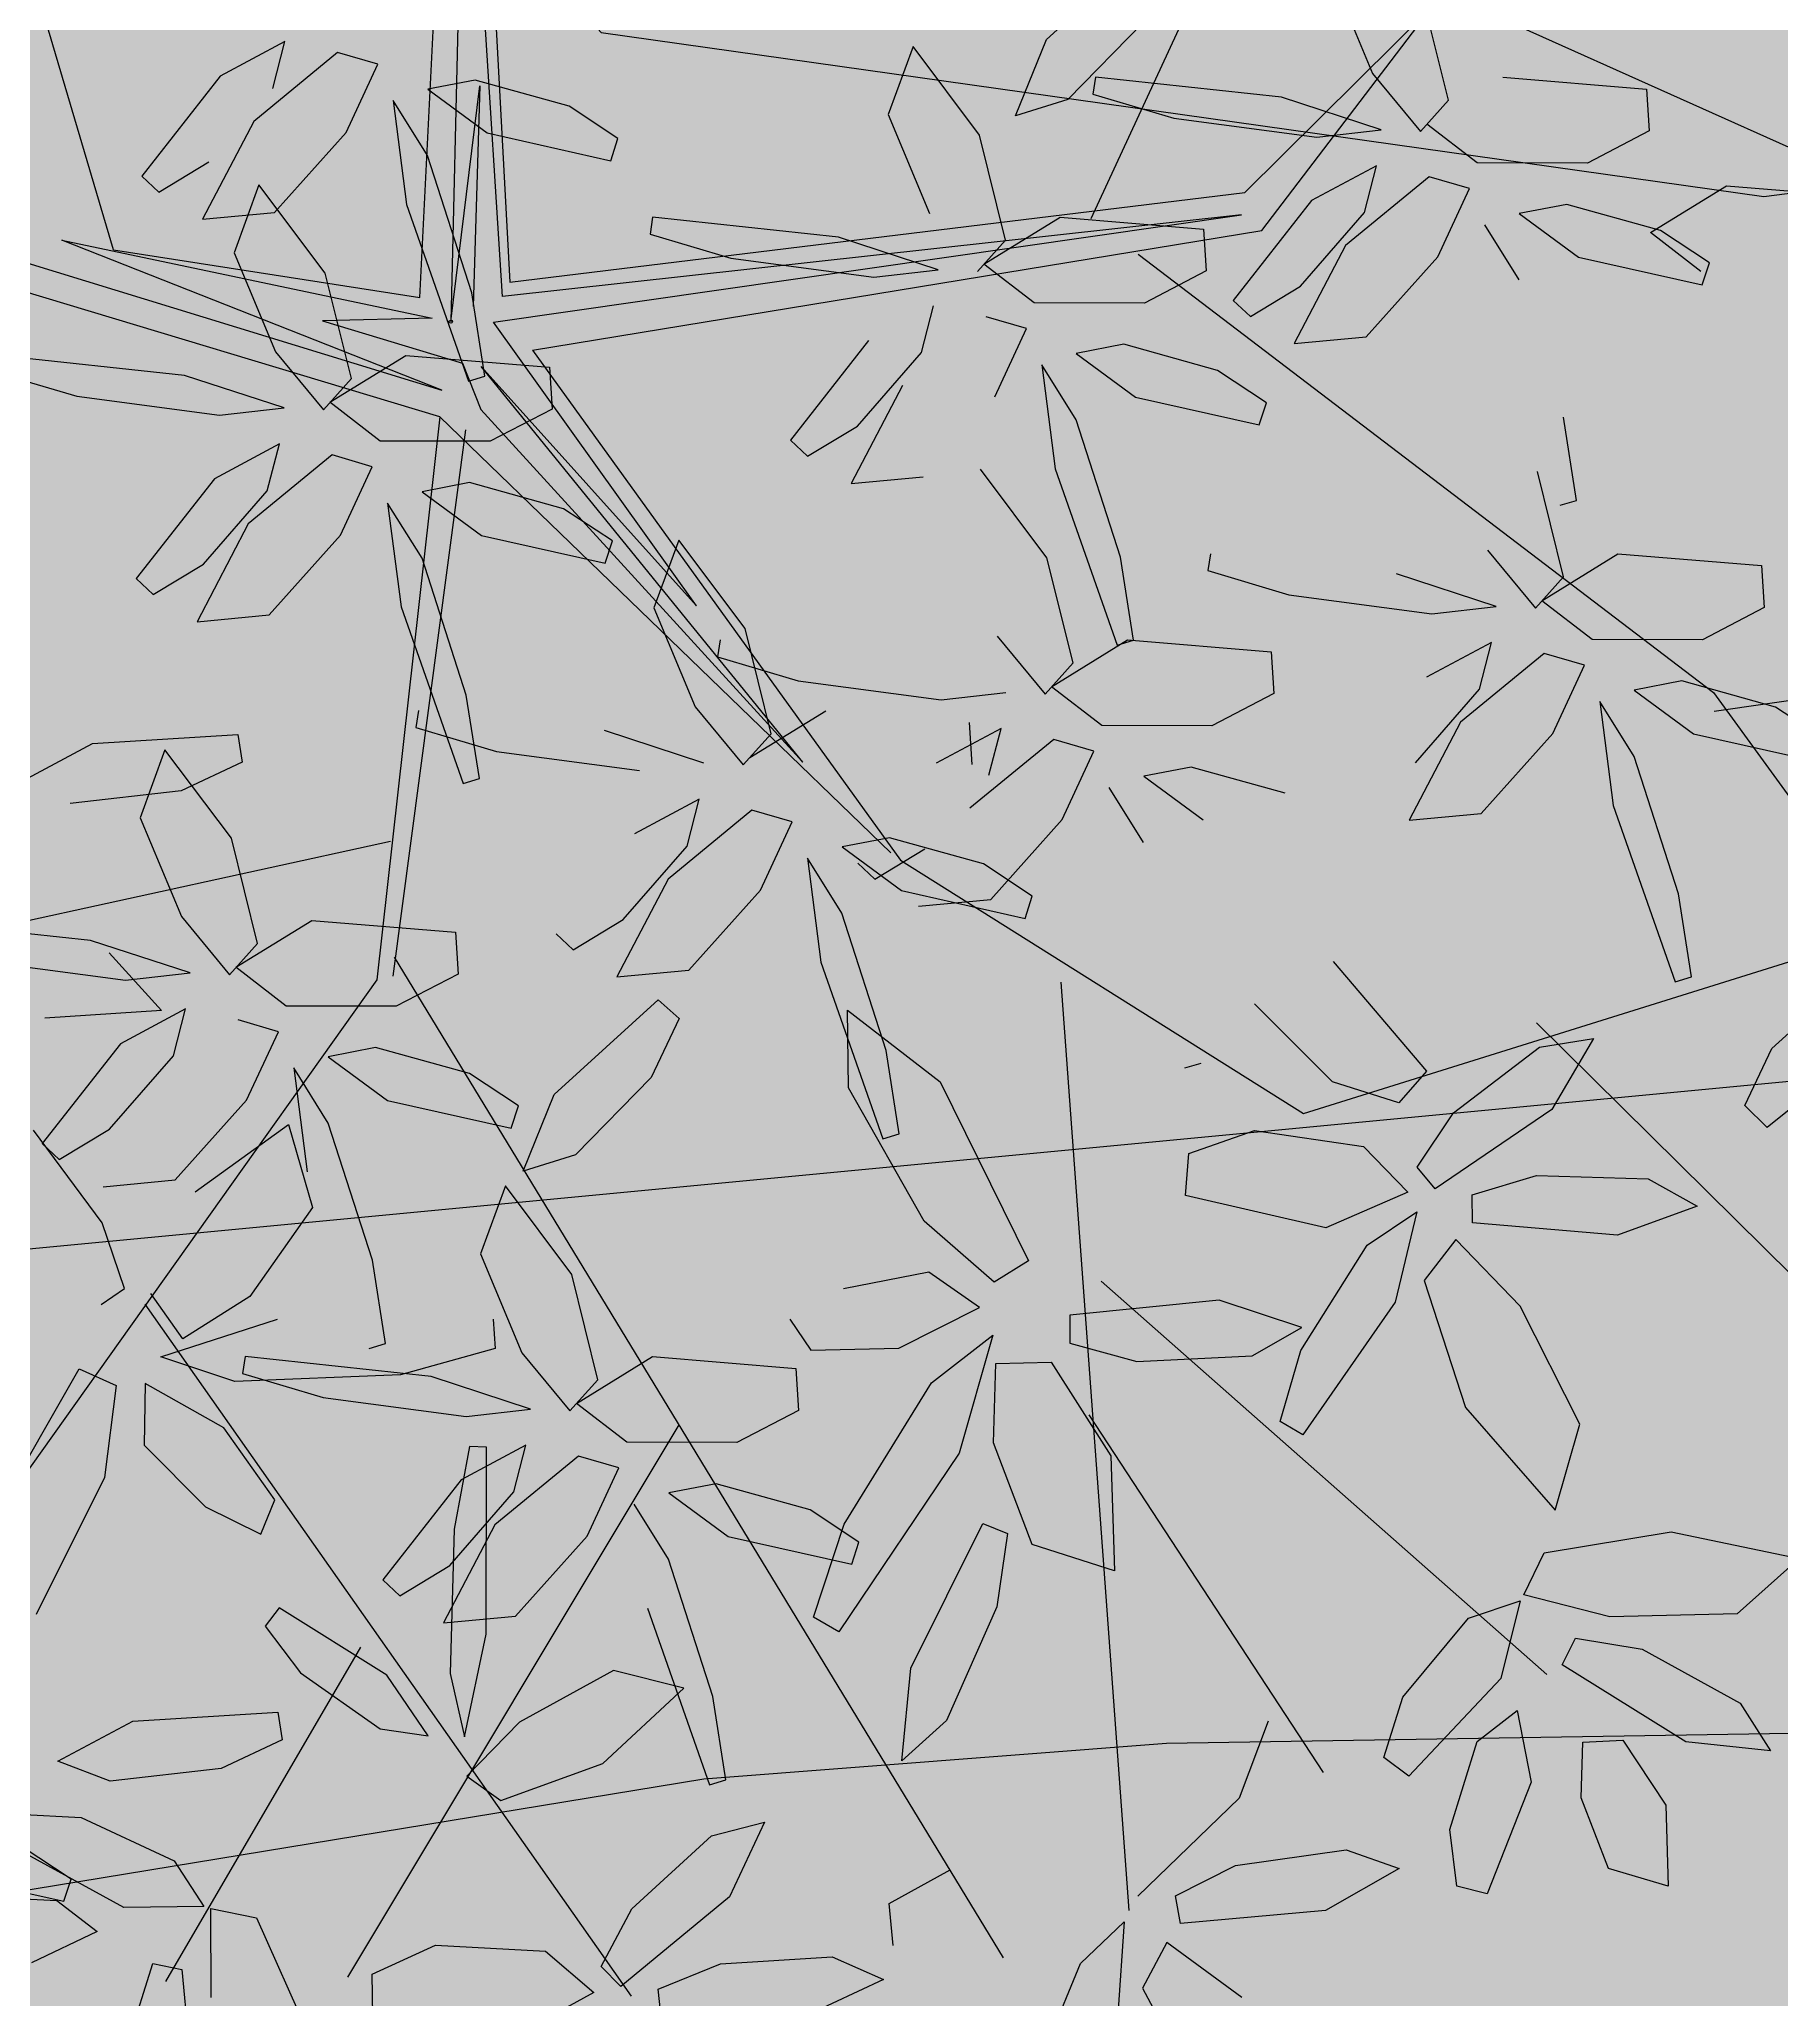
# Model space of a CAD drawing. Header units: inches. Extents: x 218980 to 233865, y 587194 to 599270.
# Drawn here: x 219151.16 to 219155.72, y 587361.03 to 587366.15 of the extents above; entities that cross this region are included whole.
import ezdxf

# ---------------------------------------------------------------- set-up
doc = ezdxf.new("R2010")
doc.units = ezdxf.units.IN
doc.header["$MEASUREMENT"] = 0
doc.linetypes.add('01', pattern=[0])
doc.layers.get('0').update_dxf_attribs({"lineweight": 0})
doc.layers.add('Minor Contour', color=250, linetype='Continuous', lineweight=0)
doc.layers.add('Proposed Urban Design', color=250, linetype='Continuous', lineweight=0)
doc.layers.add('Open Space Within Settlement Passive', color=7, linetype='01', lineweight=0, true_color=0xcbe279)
doc.styles.get("Standard").update_dxf_attribs({"font": 'arial.ttf'})

# ---------------------------------------------------------------- blocks, each defined once
blk = doc.blocks.new('tree2')
at = {"color": 44}
for p, q in [((325199.1493, 3048393.2041), (325200.5444, 3048396.2131)), ((325197.393, 3048392.9975), (325197.5069, 3048395.2976)), ((325197.5069, 3048395.2976), (325197.6286, 3048393.0376)), ((325196.5911, 3048393.1216), (325195.9579, 3048395.2607)), ((325197.5124, 3048394.5345), (325197.4738, 3048392.934)), ((325197.6089, 3048392.9998), (325197.5124, 3048394.5345)), ((325199.5519, 3048393.2718), (325200.044, 3048393.7599)), ((325199.5967, 3048393.1727), (325200.044, 3048393.7599)), ((325200.2725, 3048393.7058), (325201.3189, 3048393.2363)), ((325197.4738, 3048392.934), (325197.5497, 3048393.5508)), ((325197.5497, 3048393.5508), (325197.532, 3048392.9733)), ((325195.7183, 3048393.2863), (325197.4506, 3048392.7547)), ((325197.4447, 3048392.6847), (325195.5982, 3048393.241)), ((325197.6286, 3048393.0376), (325199.5519, 3048393.2718)), ((325197.5858, 3048392.9323), (325199.5429, 3048393.2131)), ((325199.5429, 3048393.2131), (325197.6089, 3048392.9998)), ((325196.4555, 3048393.147), (325197.4252, 3048392.9427)), ((325197.4506, 3048392.7547), (325196.4555, 3048393.147)), ((325197.6873, 3048392.8592), (325199.5967, 3048393.1727)), ((325196.5911, 3048393.1216), (325197.393, 3048392.9975)), ((325199.2727, 3048393.1101), (325200.7782, 3048391.9633)), ((325197.4252, 3048392.9427), (325197.1381, 3048392.9361)), ((325197.1381, 3048392.9361), (325197.5045, 3048392.8256)), ((325198.1165, 3048392.1907), (325197.5858, 3048392.9323)), ((325197.5045, 3048392.8256), (325197.5523, 3048392.7041)), ((325198.3955, 3048391.7812), (325197.5532, 3048392.8168)), ((325197.5532, 3048392.8168), (325198.1165, 3048392.1907)), ((325197.6873, 3048392.8592), (325198.6503, 3048391.525)), ((325197.4447, 3048392.6847), (325197.2803, 3048391.2113)), ((325197.4447, 3048392.6847), (325198.6256, 3048391.5438)), ((325197.5523, 3048392.7041), (325198.3955, 3048391.7812)), ((325197.512, 3048392.6512), (325197.3225, 3048391.221)), ((325200.7804, 3048391.9149), (325201.9184, 3048392.0776)), ((325200.7782, 3048391.9633), (325201.5399, 3048390.9151)), ((325197.3163, 3048391.5736), (325193.7676, 3048390.7982)), ((325198.6503, 3048391.525), (325199.7052, 3048390.8618)), ((325199.7052, 3048390.8618), (325201.7527, 3048391.5018)), ((325197.3255, 3048391.2705), (325198.9193, 3048388.6524)), ((325197.2803, 3048391.2113), (325195.6173, 3048388.8744)), ((325199.0699, 3048391.2054), (325199.2478, 3048388.7766)), ((325200.3151, 3048391.0993), (325201.138, 3048390.2852)), ((325199.1757, 3048390.4227), (325200.3421, 3048389.3939)), ((325196.6734, 3048390.3632), (325197.9455, 3048388.5517)), ((325199.1433, 3048390.073), (325199.7569, 3048389.1376)), ((325198.0709, 3048390.0475), (325197.2038, 3048388.6019)), ((325197.2375, 3048389.4655), (325196.7271, 3048388.5906))]:
    blk.add_line(p, q, dxfattribs=at)
at = {"color": 62}
for p, q in [((325199.0332, 3048393.6725), (325199.3054, 3048393.921)), ((325199.2867, 3048393.7173), (325199.0885, 3048393.5153)), ((325197.0398, 3048393.6669), (325196.87, 3048393.5759)), ((325197.1777, 3048393.6383), (325196.9584, 3048393.4581)), ((325197.0082, 3048393.5444), (325197.0398, 3048393.6669)), ((325197.2829, 3048393.6073), (325197.1777, 3048393.6383)), ((325198.6835, 3048393.6538), (325198.6185, 3048393.4759)), ((325198.8572, 3048393.4223), (325198.6835, 3048393.6538)), ((325198.9519, 3048393.4727), (325199.0332, 3048393.6725)), ((325197.1999, 3048393.4285), (325197.2829, 3048393.6073)), ((325196.87, 3048393.5759), (325196.6652, 3048393.3149)), ((325197.5376, 3048393.566), (325197.4135, 3048393.5419)), ((325197.4135, 3048393.5419), (325197.5686, 3048393.4277)), ((325197.7832, 3048393.4976), (325197.5376, 3048393.566)), ((325199.1612, 3048393.5736), (325199.1544, 3048393.5294)), ((325199.6481, 3048393.5212), (325199.1612, 3048393.5736)), ((325197.3231, 3048393.5124), (325197.3583, 3048393.2405)), ((325197.4131, 3048393.3683), (325197.3231, 3048393.5124)), ((325197.9112, 3048393.4133), (325197.7832, 3048393.4976)), ((325199.0885, 3048393.5153), (325198.9519, 3048393.4727)), ((325199.1544, 3048393.5294), (325199.366, 3048393.4666)), ((325196.9584, 3048393.4581), (325196.8242, 3048393.2017)), ((325198.6185, 3048393.4759), (325198.7266, 3048393.2171)), ((325199.366, 3048393.4666), (325199.7399, 3048393.4167)), ((325197.0128, 3048393.2195), (325197.1999, 3048393.4285)), ((325197.5686, 3048393.4277), (325197.8924, 3048393.3551)), ((325197.8924, 3048393.3551), (325197.9112, 3048393.4133)), ((325198.9256, 3048393.1469), (325198.8572, 3048393.4223)), ((325196.7096, 3048393.2729), (325196.8408, 3048393.3521)), ((325197.529, 3048393.0094), (325197.4131, 3048393.3683)), ((325196.6652, 3048393.3149), (325196.7096, 3048393.2729)), ((325196.9716, 3048393.2921), (325196.9066, 3048393.1142)), ((325197.1454, 3048393.0606), (325196.9716, 3048393.2921)), ((325197.3583, 3048393.2405), (325197.5204, 3048392.7785)), ((325196.8242, 3048393.2017), (325197.0128, 3048393.2195)), ((325198.0019, 3048393.2074), (325197.9952, 3048393.1632)), ((325198.4888, 3048393.155), (325198.0019, 3048393.2074)), ((325198.8691, 3048393.0847), (325199.0681, 3048393.2073)), ((325199.0681, 3048393.2073), (325199.4438, 3048393.1763)), ((325199.4438, 3048393.1763), (325199.4507, 3048393.0667)), ((325197.9952, 3048393.1632), (325198.2067, 3048393.1003)), ((325198.7494, 3048393.0698), (325198.4888, 3048393.155)), ((325198.8523, 3048393.0652), (325198.9256, 3048393.1469)), ((325196.9066, 3048393.1142), (325197.0148, 3048392.8553)), ((325198.2067, 3048393.1003), (325198.5806, 3048393.0505)), ((325199.0008, 3048392.9829), (325198.8691, 3048393.0847)), ((325197.2137, 3048392.7852), (325197.1454, 3048393.0606)), ((325198.5806, 3048393.0505), (325198.7494, 3048393.0698)), ((325199.4507, 3048393.0667), (325199.2889, 3048392.9825)), ((325197.5632, 3048392.7914), (325197.529, 3048393.0094)), ((325198.7055, 3048392.8531), (325198.7371, 3048392.9755)), ((325199.2889, 3048392.9825), (325199.0008, 3048392.9829)), ((325198.9802, 3048392.9159), (325198.875, 3048392.9469)), ((325198.8972, 3048392.7371), (325198.9802, 3048392.9159)), ((325199.2349, 3048392.8746), (325199.1107, 3048392.8505)), ((325196.777, 3048392.7933), (325196.2901, 3048392.8456)), ((325197.0148, 3048392.8553), (325197.1405, 3048392.7035)), ((325197.1573, 3048392.723), (325197.3563, 3048392.8455)), ((325197.3563, 3048392.8455), (325197.7319, 3048392.8146)), ((325199.0204, 3048392.8211), (325199.0556, 3048392.5491)), ((325199.1104, 3048392.6769), (325199.0204, 3048392.8211)), ((325196.2833, 3048392.8015), (325196.4948, 3048392.7386)), ((325197.0376, 3048392.708), (325196.777, 3048392.7933)), ((325197.1405, 3048392.7035), (325197.2137, 3048392.7852)), ((325197.5204, 3048392.7785), (325197.5632, 3048392.7914)), ((325197.7319, 3048392.8146), (325197.7388, 3048392.705)), ((325196.4948, 3048392.7386), (325196.8687, 3048392.6888)), ((325197.289, 3048392.6212), (325197.1573, 3048392.723)), ((325196.8687, 3048392.6888), (325197.0376, 3048392.708)), ((325197.7388, 3048392.705), (325197.5771, 3048392.6208)), ((325197.0253, 3048392.6138), (325196.8554, 3048392.5228)), ((325196.9936, 3048392.4913), (325197.0253, 3048392.6138)), ((325197.5771, 3048392.6208), (325197.289, 3048392.6212)), ((325197.1631, 3048392.5852), (325196.9439, 3048392.4049)), ((325197.2684, 3048392.5542), (325197.1631, 3048392.5852)), ((325196.8554, 3048392.5228), (325196.6506, 3048392.2617)), ((325197.1854, 3048392.3754), (325197.2684, 3048392.5542)), ((325197.523, 3048392.5129), (325197.3989, 3048392.4888)), ((325197.7686, 3048392.4445), (325197.523, 3048392.5129)), ((325196.8263, 3048392.299), (325196.9936, 3048392.4913)), ((325197.3085, 3048392.4593), (325197.3437, 3048392.1874)), ((325197.3985, 3048392.3152), (325197.3085, 3048392.4593)), ((325197.3989, 3048392.4888), (325197.5541, 3048392.3746)), ((325197.8966, 3048392.3601), (325197.7686, 3048392.4445)), ((325196.9439, 3048392.4049), (325196.8097, 3048392.1485)), ((325196.9982, 3048392.1664), (325197.1854, 3048392.3754)), ((325197.5541, 3048392.3746), (325197.8779, 3048392.302)), ((325197.8779, 3048392.302), (325197.8966, 3048392.3601)), ((325197.5144, 3048391.9562), (325197.3985, 3048392.3152)), ((325196.6506, 3048392.2617), (325196.695, 3048392.2198)), ((325196.695, 3048392.2198), (325196.8263, 3048392.299)), ((325196.8097, 3048392.1485), (325196.9982, 3048392.1664)), ((325197.389, 3048391.916), (325197.3822, 3048391.8719)), ((325196.5362, 3048391.8303), (325196.9164, 3048391.8533)), ((325196.9164, 3048391.8533), (325196.9277, 3048391.781)), ((325196.3404, 3048391.7256), (325196.5362, 3048391.8303)), ((325196.7258, 3048391.8136), (325196.6608, 3048391.6358)), ((325196.8995, 3048391.5822), (325196.7258, 3048391.8136)), ((325196.9277, 3048391.781), (325196.768, 3048391.7062)), ((325196.768, 3048391.7062), (325196.4773, 3048391.673)), ((325196.6608, 3048391.6358), (325196.7689, 3048391.3769)), ((325196.9679, 3048391.3067), (325196.8995, 3048391.5822)), ((325196.7689, 3048391.3769), (325196.8946, 3048391.225)), ((325196.9114, 3048391.2445), (325197.1104, 3048391.3671)), ((325196.8946, 3048391.225), (325196.9679, 3048391.3067))]:
    blk.add_line(p, q, dxfattribs=at)
at = {"color": 64}
for p, q in [((325199.7778, 3048393.8421), (325199.8859, 3048393.5833)), ((325200.0849, 3048393.5131), (325200.0165, 3048393.7886)), ((325199.8859, 3048393.5833), (325200.0116, 3048393.4314)), ((325200.2274, 3048393.5735), (325200.603, 3048393.5425)), ((325200.603, 3048393.5425), (325200.6099, 3048393.4329)), ((325199.9087, 3048393.436), (325199.6481, 3048393.5212)), ((325200.0116, 3048393.4314), (325200.0849, 3048393.5131)), ((325199.7399, 3048393.4167), (325199.9087, 3048393.436)), ((325200.1601, 3048393.3491), (325200.0284, 3048393.4509)), ((325200.6099, 3048393.4329), (325200.4482, 3048393.3488)), ((325199.8964, 3048393.3417), (325199.7265, 3048393.2508)), ((325199.8648, 3048393.2193), (325199.8964, 3048393.3417)), ((325200.4482, 3048393.3488), (325200.1601, 3048393.3491)), ((325200.0342, 3048393.3131), (325199.815, 3048393.1329)), ((325200.1395, 3048393.2821), (325200.0342, 3048393.3131)), ((325200.0565, 3048393.1033), (325200.1395, 3048393.2821)), ((325200.6134, 3048393.1672), (325200.8124, 3048393.2897)), ((325200.8124, 3048393.2897), (325201.188, 3048393.2588)), ((325199.7265, 3048393.2508), (325199.5217, 3048392.9897)), ((325200.3942, 3048393.2409), (325200.27, 3048393.2167)), ((325200.6398, 3048393.1725), (325200.3942, 3048393.2409)), ((325199.6974, 3048393.027), (325199.8648, 3048393.2193)), ((325200.2697, 3048393.0431), (325200.1796, 3048393.1873)), ((325200.27, 3048393.2167), (325200.4252, 3048393.1025)), ((325199.815, 3048393.1329), (325199.6808, 3048392.8765)), ((325200.7451, 3048393.0654), (325200.6134, 3048393.1672)), ((325200.7677, 3048393.0881), (325200.6398, 3048393.1725)), ((325199.8693, 3048392.8944), (325200.0565, 3048393.1033)), ((325200.4252, 3048393.1025), (325200.749, 3048393.03)), ((325200.749, 3048393.03), (325200.7677, 3048393.0881)), ((325199.5662, 3048392.9478), (325199.6974, 3048393.027)), ((325199.5217, 3048392.9897), (325199.5662, 3048392.9478)), ((325198.5673, 3048392.8845), (325198.3625, 3048392.6235)), ((325199.4805, 3048392.8063), (325199.2349, 3048392.8746)), ((325199.6808, 3048392.8765), (325199.8693, 3048392.8944)), ((325198.5381, 3048392.6608), (325198.7055, 3048392.8531)), ((325199.1107, 3048392.8505), (325199.2659, 3048392.7363)), ((325198.6557, 3048392.7667), (325198.5215, 3048392.5103)), ((325199.6085, 3048392.7219), (325199.4805, 3048392.8063)), ((325199.2659, 3048392.7363), (325199.5897, 3048392.6638)), ((325199.5897, 3048392.6638), (325199.6085, 3048392.7219)), ((325199.2263, 3048392.318), (325199.1104, 3048392.6769)), ((325198.3625, 3048392.6235), (325198.4069, 3048392.5816)), ((325198.4069, 3048392.5816), (325198.5381, 3048392.6608)), ((325198.5215, 3048392.5103), (325198.71, 3048392.5281)), ((325199.0339, 3048392.3161), (325198.8601, 3048392.5476)), ((325199.0556, 3048392.5491), (325199.2177, 3048392.0871)), ((325198.0705, 3048392.3625), (325198.0055, 3048392.1846)), ((325198.2442, 3048392.131), (325198.0705, 3048392.3625)), ((325199.1022, 3048392.0407), (325199.0339, 3048392.3161)), ((325199.2605, 3048392.1), (325199.2263, 3048392.318)), ((325199.4622, 3048392.3264), (325199.4554, 3048392.2823)), ((325199.4554, 3048392.2823), (325199.6669, 3048392.2194)), ((325199.6669, 3048392.2194), (325200.0408, 3048392.1695)), ((325197.3437, 3048392.1874), (325197.5059, 3048391.7254)), ((325198.0055, 3048392.1846), (325198.1136, 3048391.9257)), ((325198.1786, 3048392.1011), (325198.1718, 3048392.057)), ((325198.3126, 3048391.8556), (325198.2442, 3048392.131)), ((325198.9033, 3048392.1108), (325199.029, 3048391.959)), ((325199.0458, 3048391.9785), (325199.2448, 3048392.101)), ((325199.2177, 3048392.0871), (325199.2605, 3048392.1)), ((325199.2448, 3048392.101), (325199.6204, 3048392.0701)), ((325198.1718, 3048392.057), (325198.3833, 3048391.9941)), ((325199.6204, 3048392.0701), (325199.6273, 3048391.9605)), ((325199.029, 3048391.959), (325199.1022, 3048392.0407)), ((325197.5487, 3048391.7382), (325197.5144, 3048391.9562)), ((325198.3833, 3048391.9941), (325198.7572, 3048391.9443)), ((325198.7572, 3048391.9443), (325198.9261, 3048391.9635)), ((325199.1775, 3048391.8767), (325199.0458, 3048391.9785)), ((325199.6273, 3048391.9605), (325199.4656, 3048391.8763)), ((325198.1136, 3048391.9257), (325198.2393, 3048391.7739)), ((325198.2562, 3048391.7934), (325198.4551, 3048391.9159)), ((325197.3822, 3048391.8719), (325197.5937, 3048391.809)), ((325198.1364, 3048391.7784), (325197.8758, 3048391.8637)), ((325198.2393, 3048391.7739), (325198.3126, 3048391.8556)), ((325198.9138, 3048391.8693), (325198.7439, 3048391.7783)), ((325198.8308, 3048391.885), (325198.8377, 3048391.7754)), ((325198.8822, 3048391.7468), (325198.9138, 3048391.8693)), ((325199.4656, 3048391.8763), (325199.1775, 3048391.8767)), ((325197.5937, 3048391.809), (325197.9676, 3048391.7592)), ((325199.0516, 3048391.8407), (325198.8324, 3048391.6604)), ((325199.1569, 3048391.8097), (325199.0516, 3048391.8407)), ((325199.0739, 3048391.6309), (325199.1569, 3048391.8097)), ((325199.4115, 3048391.7684), (325199.2874, 3048391.7443)), ((325199.2874, 3048391.7443), (325199.4426, 3048391.6301)), ((325199.6571, 3048391.7), (325199.4115, 3048391.7684)), ((325197.5059, 3048391.7254), (325197.5487, 3048391.7382)), ((325199.287, 3048391.5707), (325199.197, 3048391.7148)), ((325198.1241, 3048391.6842), (325197.9543, 3048391.5932)), ((325198.262, 3048391.6556), (325198.0427, 3048391.4754)), ((325198.0925, 3048391.5617), (325198.1241, 3048391.6842)), ((325198.3672, 3048391.6246), (325198.262, 3048391.6556)), ((325198.2842, 3048391.4458), (325198.3672, 3048391.6246)), ((325198.8867, 3048391.4219), (325199.0739, 3048391.6309)), ((325197.9251, 3048391.3694), (325198.0925, 3048391.5617)), ((325198.6219, 3048391.5833), (325198.4978, 3048391.5592)), ((325198.4978, 3048391.5592), (325198.653, 3048391.445)), ((325198.5835, 3048391.4753), (325198.7148, 3048391.5545)), ((325198.8675, 3048391.5149), (325198.6219, 3048391.5833)), ((325198.4074, 3048391.5297), (325198.4426, 3048391.2578)), ((325198.4974, 3048391.3856), (325198.4074, 3048391.5297)), ((325198.5391, 3048391.5172), (325198.5835, 3048391.4753)), ((325198.9955, 3048391.4306), (325198.8675, 3048391.5149)), ((325198.0427, 3048391.4754), (325197.9085, 3048391.219)), ((325198.0971, 3048391.2368), (325198.2842, 3048391.4458)), ((325198.653, 3048391.445), (325198.9767, 3048391.3724)), ((325198.6982, 3048391.404), (325198.8867, 3048391.4219)), ((325198.9767, 3048391.3724), (325198.9955, 3048391.4306)), ((325196.5311, 3048391.3148), (325196.0442, 3048391.3672)), ((325197.1104, 3048391.3671), (325197.4861, 3048391.3361)), ((325197.4861, 3048391.3361), (325197.4929, 3048391.2265)), ((325197.7495, 3048391.3322), (325197.7939, 3048391.2902)), ((325197.7939, 3048391.2902), (325197.9251, 3048391.3694)), ((325196.7917, 3048391.2296), (325196.5311, 3048391.3148)), ((325196.5798, 3048391.2818), (325196.7169, 3048391.1311)), ((325196.249, 3048391.2602), (325196.6229, 3048391.2103)), ((325196.6229, 3048391.2103), (325196.7917, 3048391.2296)), ((325197.0431, 3048391.1428), (325196.9114, 3048391.2445)), ((325197.9085, 3048391.219), (325198.0971, 3048391.2368)), ((325197.4929, 3048391.2265), (325197.3312, 3048391.1424)), ((325196.7169, 3048391.1311), (325196.4113, 3048391.1111)), ((325196.7794, 3048391.1353), (325196.6096, 3048391.0444)), ((325196.7478, 3048391.0129), (325196.7794, 3048391.1353)), ((325197.3312, 3048391.1424), (325197.0431, 3048391.1428)), ((325197.7445, 3048390.9111), (325198.0167, 3048391.1596)), ((325198.0167, 3048391.1596), (325198.0711, 3048391.1107)), ((325197.0225, 3048391.0758), (325196.9172, 3048391.1067)), ((325196.9395, 3048390.8969), (325197.0225, 3048391.0758)), ((325198.0711, 3048391.1107), (325197.9981, 3048390.9559)), ((325196.6096, 3048391.0444), (325196.4048, 3048390.7833)), ((325197.2772, 3048391.0345), (325197.153, 3048391.0103)), ((325197.5228, 3048390.9661), (325197.2772, 3048391.0345)), ((325196.5804, 3048390.8206), (325196.7478, 3048391.0129)), ((325197.0627, 3048390.9809), (325197.0978, 3048390.709)), ((325197.1527, 3048390.8368), (325197.0627, 3048390.9809)), ((325197.153, 3048391.0103), (325197.3082, 3048390.8962)), ((325197.6507, 3048390.8817), (325197.5228, 3048390.9661)), ((325197.9981, 3048390.9559), (325197.7999, 3048390.7539)), ((325196.7523, 3048390.688), (325196.9395, 3048390.8969)), ((325197.3082, 3048390.8962), (325197.632, 3048390.8236)), ((325197.632, 3048390.8236), (325197.6507, 3048390.8817)), ((325197.6633, 3048390.7113), (325197.7445, 3048390.9111)), ((325196.4492, 3048390.7414), (325196.5804, 3048390.8206)), ((325196.8045, 3048390.6572), (325197.0489, 3048390.833)), ((325197.0489, 3048390.833), (325197.1121, 3048390.6154)), ((325197.2686, 3048390.4778), (325197.1527, 3048390.8368)), ((325196.5617, 3048390.5758), (325196.3818, 3048390.8181)), ((325196.4048, 3048390.7833), (325196.4492, 3048390.7414)), ((325197.7999, 3048390.7539), (325197.6633, 3048390.7113)), ((325196.5638, 3048390.6701), (325196.7523, 3048390.688)), ((325197.6169, 3048390.6721), (325197.5519, 3048390.4943)), ((325197.7906, 3048390.4407), (325197.6169, 3048390.6721)), ((325197.1121, 3048390.6154), (325196.9478, 3048390.383)), ((325196.6195, 3048390.4036), (325196.5617, 3048390.5758)), ((325197.3028, 3048390.2598), (325197.2686, 3048390.4778)), ((325197.5519, 3048390.4943), (325197.66, 3048390.2354)), ((325196.5591, 3048390.3624), (325196.6195, 3048390.4036)), ((325196.7726, 3048390.2725), (325196.6887, 3048390.3905)), ((325196.9478, 3048390.383), (325196.7726, 3048390.2725)), ((325196.715, 3048390.2251), (325197.0203, 3048390.3234)), ((325197.5844, 3048390.3235), (325197.5897, 3048390.2465)), ((325197.26, 3048390.2469), (325197.3028, 3048390.2598)), ((325196.9085, 3048390.1609), (325196.715, 3048390.2251)), ((325196.9354, 3048390.2257), (325196.9286, 3048390.1816)), ((325197.4222, 3048390.1733), (325196.9354, 3048390.2257)), ((325197.5897, 3048390.2465), (325197.3423, 3048390.1775)), ((325196.2415, 3048389.7402), (325196.5014, 3048390.1933)), ((325197.3423, 3048390.1775), (325196.9085, 3048390.1609)), ((325196.9286, 3048390.1816), (325197.1401, 3048390.1187)), ((325197.1401, 3048390.1187), (325197.514, 3048390.0689))]:
    blk.add_line(p, q, dxfattribs=at)
at = {"color": 66}
for p, q in [((325200.4198, 3048392.4662), (325200.3855, 3048392.6842)), ((325200.3858, 3048392.2659), (325200.3174, 3048392.5414)), ((325200.377, 3048392.4533), (325200.4198, 3048392.4662)), ((325200.1868, 3048392.3361), (325200.3125, 3048392.1842)), ((325200.3294, 3048392.2037), (325200.5283, 3048392.3263)), ((325200.5283, 3048392.3263), (325200.904, 3048392.2954)), ((325200.2096, 3048392.1888), (325199.949, 3048392.274)), ((325200.3125, 3048392.1842), (325200.3858, 3048392.2659)), ((325200.904, 3048392.2954), (325200.9109, 3048392.1857)), ((325200.461, 3048392.102), (325200.3294, 3048392.2037)), ((325200.0408, 3048392.1695), (325200.2096, 3048392.1888)), ((325200.9109, 3048392.1857), (325200.7492, 3048392.1016)), ((325200.7492, 3048392.1016), (325200.461, 3048392.102)), ((325200.1973, 3048392.0946), (325200.0275, 3048392.0036)), ((325200.3352, 3048392.0659), (325200.1159, 3048391.8857)), ((325200.1657, 3048391.9721), (325200.1973, 3048392.0946)), ((325200.4404, 3048392.035), (325200.3352, 3048392.0659)), ((325200.3574, 3048391.8561), (325200.4404, 3048392.035)), ((325199.9983, 3048391.7798), (325200.1657, 3048391.9721)), ((325200.6951, 3048391.9937), (325200.571, 3048391.9695)), ((325200.571, 3048391.9695), (325200.7262, 3048391.8554)), ((325200.9407, 3048391.9253), (325200.6951, 3048391.9937)), ((325200.4806, 3048391.9401), (325200.5158, 3048391.6682)), ((325200.5706, 3048391.796), (325200.4806, 3048391.9401)), ((325201.0687, 3048391.8409), (325200.9407, 3048391.9253)), ((325200.1159, 3048391.8857), (325199.9817, 3048391.6293)), ((325200.1703, 3048391.6472), (325200.3574, 3048391.8561)), ((325200.7262, 3048391.8554), (325201.0499, 3048391.7828)), ((325200.6865, 3048391.437), (325200.5706, 3048391.796)), ((325199.9817, 3048391.6293), (325200.1703, 3048391.6472)), ((325200.5158, 3048391.6682), (325200.678, 3048391.2061)), ((325200.7207, 3048391.219), (325200.6865, 3048391.437)), ((325198.6133, 3048391.0267), (325198.4974, 3048391.3856)), ((325198.4426, 3048391.2578), (325198.6047, 3048390.7958)), ((325200.678, 3048391.2061), (325200.7207, 3048391.219)), ((325200.9313, 3048391.0317), (325201.1303, 3048391.2129)), ((325198.5122, 3048391.1326), (325198.7542, 3048390.945)), ((325198.5149, 3048390.9288), (325198.5122, 3048391.1326)), ((325198.6475, 3048390.8087), (325198.6133, 3048391.0267)), ((325200.8605, 3048390.8825), (325200.9313, 3048391.0317)), ((325201.1923, 3048391.0444), (325200.9183, 3048390.8252)), ((325199.3944, 3048390.9809), (325199.4372, 3048390.9937)), ((325198.7123, 3048390.5797), (325198.5149, 3048390.9288)), ((325198.7542, 3048390.945), (325198.9854, 3048390.4766)), ((325200.9183, 3048390.8252), (325200.8605, 3048390.8825)), ((325198.6047, 3048390.7958), (325198.6475, 3048390.8087)), ((325198.8957, 3048390.4205), (325198.7123, 3048390.5797)), ((325198.9854, 3048390.4766), (325198.8957, 3048390.4205)), ((325197.859, 3048390.1652), (325197.7906, 3048390.4407)), ((325198.7248, 3048390.4469), (325198.5013, 3048390.4034)), ((325198.8578, 3048390.3544), (325198.7248, 3048390.4469)), ((325198.361, 3048390.3232), (325198.4157, 3048390.2426)), ((325198.6466, 3048390.2478), (325198.8578, 3048390.3544)), ((325198.7314, 3048390.1567), (325198.8927, 3048390.2815)), ((325197.66, 3048390.2354), (325197.7857, 3048390.0835)), ((325197.8026, 3048390.103), (325198.0015, 3048390.2256)), ((325198.0015, 3048390.2256), (325198.3772, 3048390.1947)), ((325198.4157, 3048390.2426), (325198.6466, 3048390.2478)), ((325196.5014, 3048390.1933), (325196.5979, 3048390.1501)), ((325196.674, 3048390.1555), (325196.6714, 3048389.9935)), ((325196.8802, 3048390.0396), (325196.674, 3048390.1555)), ((325197.6828, 3048390.0881), (325197.4222, 3048390.1733)), ((325197.7857, 3048390.0835), (325197.859, 3048390.1652)), ((325198.3772, 3048390.1947), (325198.3841, 3048390.085)), ((325198.5033, 3048389.7874), (325198.7314, 3048390.1567)), ((325196.5979, 3048390.1501), (325196.568, 3048389.9091)), ((325197.9342, 3048390.0013), (325197.8026, 3048390.103)), ((325197.514, 3048390.0689), (325197.6828, 3048390.0881)), ((325198.3841, 3048390.085), (325198.2223, 3048390.0009)), ((325197.0133, 3048389.8509), (325196.8802, 3048390.0396)), ((325198.2223, 3048390.0009), (325197.9342, 3048390.0013)), ((325196.6714, 3048389.9935), (325196.8321, 3048389.8323)), ((325197.5229, 3048389.9907), (325197.4827, 3048389.7737)), ((325197.6705, 3048389.9939), (325197.5007, 3048389.9029)), ((325197.5676, 3048389.9886), (325197.5229, 3048389.9907)), ((325197.5668, 3048389.4989), (325197.5676, 3048389.9886)), ((325197.8084, 3048389.9652), (325197.5891, 3048389.785)), ((325197.6389, 3048389.8714), (325197.6705, 3048389.9939)), ((325197.9136, 3048389.9343), (325197.8084, 3048389.9652)), ((325196.568, 3048389.9091), (325196.3884, 3048389.5505)), ((325197.5007, 3048389.9029), (325197.2959, 3048389.6418)), ((325197.8306, 3048389.7555), (325197.9136, 3048389.9343)), ((325196.9769, 3048389.7606), (325197.0133, 3048389.8509)), ((325197.4715, 3048389.6791), (325197.6389, 3048389.8714)), ((325198.1683, 3048389.893), (325198.0442, 3048389.8688)), ((325198.4139, 3048389.8246), (325198.1683, 3048389.893)), ((325196.8321, 3048389.8323), (325196.9769, 3048389.7606)), ((325198.5419, 3048389.7402), (325198.4139, 3048389.8246)), ((325197.5891, 3048389.785), (325197.4549, 3048389.5286)), ((325197.4827, 3048389.7737), (325197.4726, 3048389.3967)), ((325197.6435, 3048389.5465), (325197.8306, 3048389.7555)), ((325198.5231, 3048389.6821), (325198.5419, 3048389.7402)), ((325197.2959, 3048389.6418), (325197.3403, 3048389.5999)), ((325197.3403, 3048389.5999), (325197.4715, 3048389.6791)), ((325197.0249, 3048389.5685), (325196.9879, 3048389.52)), ((325197.3061, 3048389.3924), (325197.0249, 3048389.5685)), ((325197.4549, 3048389.5286), (325197.6435, 3048389.5465)), ((325196.9879, 3048389.52), (325197.0805, 3048389.3978)), ((325197.5095, 3048389.2308), (325197.5668, 3048389.4989)), ((325197.0805, 3048389.3978), (325197.2894, 3048389.2516)), ((325197.4145, 3048389.2331), (325197.3061, 3048389.3924)), ((325197.4726, 3048389.3967), (325197.5095, 3048389.2308)), ((325196.6413, 3048389.2719), (325197.0215, 3048389.2949)), ((325197.0215, 3048389.2949), (325197.0328, 3048389.2226)), ((325196.4455, 3048389.1671), (325196.6413, 3048389.2719)), ((325197.2894, 3048389.2516), (325197.4145, 3048389.2331)), ((325197.6536, 3048389.269), (325197.5158, 3048389.128)), ((325197.0328, 3048389.2226), (325196.8731, 3048389.1478)), ((325196.5824, 3048389.1146), (325196.4455, 3048389.1671)), ((325196.8731, 3048389.1478), (325196.5824, 3048389.1146)), ((325196.5064, 3048389.0199), (325196.7501, 3048388.9058)), ((325196.7501, 3048388.9058), (325196.8276, 3048388.7863)), ((325196.8456, 3048388.7815), (325196.9652, 3048388.7574))]:
    blk.add_line(p, q, dxfattribs=at)
at = {"color": 68}
for p, q in [((325199.7834, 3048391.2597), (325200.0273, 3048390.9724)), ((325199.7809, 3048390.9447), (325199.5773, 3048391.1486)), ((325200.0975, 3048390.8639), (325200.3227, 3048391.0355)), ((325200.3227, 3048391.0355), (325200.4639, 3048391.058)), ((325200.4639, 3048391.058), (325200.3549, 3048390.8719)), ((325200.0273, 3048390.9724), (325199.9547, 3048390.89)), ((325199.9547, 3048390.89), (325199.7809, 3048390.9447)), ((325200.3549, 3048390.8719), (325200.0498, 3048390.665)), ((325200.003, 3048390.7212), (325200.0975, 3048390.8639)), ((325199.4052, 3048390.7568), (325199.5773, 3048390.8169)), ((325199.5773, 3048390.8169), (325199.8624, 3048390.7752)), ((325199.8624, 3048390.7752), (325199.9781, 3048390.6556)), ((325199.3962, 3048390.6474), (325199.4052, 3048390.7568)), ((325200.0498, 3048390.665), (325200.003, 3048390.7212)), ((325200.1464, 3048390.6487), (325200.3153, 3048390.6999)), ((325200.3153, 3048390.6999), (325200.6077, 3048390.691)), ((325200.6077, 3048390.691), (325200.7356, 3048390.6193)), ((325199.7636, 3048390.5628), (325199.3962, 3048390.6474)), ((325199.9781, 3048390.6556), (325199.7636, 3048390.5628)), ((325200.1473, 3048390.5756), (325200.1464, 3048390.6487)), ((325200.7356, 3048390.6193), (325200.5268, 3048390.5437)), ((325199.8717, 3048390.5171), (325200.0023, 3048390.6047)), ((325200.0023, 3048390.6047), (325199.945, 3048390.3684)), ((325200.5268, 3048390.5437), (325200.1473, 3048390.5756)), ((325199.6985, 3048390.2418), (325199.8717, 3048390.5171)), ((325200.1038, 3048390.5324), (325200.0207, 3048390.4252)), ((325200.2722, 3048390.3573), (325200.1038, 3048390.5324)), ((325200.0207, 3048390.4252), (325200.1294, 3048390.0927)), ((325199.4845, 3048390.3731), (325199.0936, 3048390.3344)), ((325199.7013, 3048390.3014), (325199.4845, 3048390.3731)), ((325199.945, 3048390.3684), (325199.7038, 3048390.0208)), ((325199.0936, 3048390.3344), (325199.0941, 3048390.2612)), ((325200.4285, 3048390.0489), (325200.2722, 3048390.3573)), ((325198.8927, 3048390.2815), (325198.804, 3048389.9733)), ((325199.0941, 3048390.2612), (325199.2692, 3048390.2132)), ((325199.5707, 3048390.2274), (325199.7013, 3048390.3014)), ((325198.8939, 3048390.0002), (325198.8999, 3048390.2073)), ((325198.8999, 3048390.2073), (325199.0446, 3048390.2111)), ((325199.0446, 3048390.2111), (325199.2014, 3048389.9662)), ((325199.2692, 3048390.2132), (325199.5707, 3048390.2274)), ((325199.6441, 3048390.0555), (325199.6985, 3048390.2418)), ((325199.7038, 3048390.0208), (325199.6441, 3048390.0555)), ((325200.1294, 3048390.0927), (325200.3642, 3048389.8241)), ((325198.9951, 3048389.7342), (325198.8939, 3048390.0002)), ((325200.3642, 3048389.8241), (325200.4285, 3048390.0489)), ((325198.804, 3048389.9733), (325198.4895, 3048389.505)), ((325199.2014, 3048389.9662), (325199.211, 3048389.6654)), ((325198.0442, 3048389.8688), (325198.1994, 3048389.7547)), ((325198.0438, 3048389.6953), (325197.9538, 3048389.8394)), ((325198.1994, 3048389.7547), (325198.5231, 3048389.6821)), ((325198.4226, 3048389.5436), (325198.5033, 3048389.7874)), ((325198.6773, 3048389.4103), (325198.8662, 3048389.7889)), ((325198.8662, 3048389.7889), (325198.9303, 3048389.7631)), ((325198.9303, 3048389.7631), (325198.9032, 3048389.5709)), ((325200.335, 3048389.7119), (325200.6671, 3048389.7671)), ((325200.6671, 3048389.7671), (325201.0023, 3048389.6974)), ((325198.1597, 3048389.3363), (325198.0438, 3048389.6953)), ((325199.211, 3048389.6654), (325198.9951, 3048389.7342)), ((325200.2816, 3048389.6023), (325200.335, 3048389.7119)), ((325201.0023, 3048389.6974), (325200.8404, 3048389.5529)), ((325200.5071, 3048389.5449), (325200.2816, 3048389.6023)), ((325197.989, 3048389.5675), (325198.1511, 3048389.1054)), ((325198.4895, 3048389.505), (325198.4226, 3048389.5436)), ((325198.9032, 3048389.5709), (325198.7713, 3048389.2736)), ((325199.9654, 3048389.3341), (325200.1372, 3048389.5412)), ((325200.1372, 3048389.5412), (325200.2723, 3048389.5861)), ((325200.2723, 3048389.5861), (325200.2221, 3048389.383)), ((325200.8404, 3048389.5529), (325200.5071, 3048389.5449)), ((325200.3826, 3048389.4194), (325200.4168, 3048389.4887)), ((325200.4168, 3048389.4887), (325200.5917, 3048389.4602)), ((325200.5917, 3048389.4602), (325200.848, 3048389.3191)), ((325197.8996, 3048389.4038), (325197.6536, 3048389.269)), ((325198.0833, 3048389.3579), (325197.8996, 3048389.4038)), ((325198.6545, 3048389.1682), (325198.6773, 3048389.4103)), ((325200.7056, 3048389.2172), (325200.3826, 3048389.4194)), ((325197.8715, 3048389.1608), (325198.0833, 3048389.3579)), ((325198.1939, 3048389.1183), (325198.1597, 3048389.3363)), ((325199.9159, 3048389.1766), (325199.9654, 3048389.3341)), ((325200.2221, 3048389.383), (325199.9811, 3048389.1279)), ((325200.1602, 3048389.218), (325200.2647, 3048389.2994)), ((325200.2647, 3048389.2994), (325200.3013, 3048389.1124)), ((325200.848, 3048389.3191), (325200.9278, 3048389.1936)), ((325198.7713, 3048389.2736), (325198.6545, 3048389.1682)), ((325199.6129, 3048389.272), (325199.5373, 3048389.07)), ((325200.0881, 3048388.9885), (325200.1602, 3048389.218)), ((325200.4317, 3048389.0713), (325200.4367, 3048389.2169)), ((325200.4367, 3048389.2169), (325200.5412, 3048389.2216)), ((325200.5412, 3048389.2216), (325200.6535, 3048389.0516)), ((325200.9278, 3048389.1936), (325200.7056, 3048389.2172)), ((325197.5158, 3048389.128), (325197.6048, 3048389.0637)), ((325197.6048, 3048389.0637), (325197.8715, 3048389.1608)), ((325199.9811, 3048389.1279), (325199.9159, 3048389.1766)), ((325198.1511, 3048389.1054), (325198.1939, 3048389.1183)), ((325200.3013, 3048389.1124), (325200.1859, 3048388.8201)), ((325196.3415, 3048389.028), (325196.5064, 3048389.0199)), ((325199.5373, 3048389.07), (325199.2721, 3048388.814)), ((325200.5038, 3048388.8857), (325200.4317, 3048389.0713)), ((325200.6535, 3048389.0516), (325200.6594, 3048388.8402)), ((325198.1562, 3048388.9718), (325198.2948, 3048389.0073)), ((325198.2948, 3048389.0073), (325198.2034, 3048388.8119)), ((325200.107, 3048388.84), (325200.0881, 3048388.9885)), ((325196.6184, 3048388.7838), (325196.3108, 3048388.9527)), ((325196.4802, 3048388.8584), (325196.3522, 3048388.9428)), ((325197.9478, 3048388.7802), (325198.1562, 3048388.9718)), ((325199.5277, 3048388.8937), (325199.8173, 3048388.935)), ((325199.8173, 3048388.935), (325199.9556, 3048388.8863)), ((325196.1377, 3048388.8728), (325196.4614, 3048388.8003)), ((325198.6212, 3048388.7941), (325198.7805, 3048388.8827)), ((325199.3701, 3048388.8144), (325199.5277, 3048388.8937)), ((325199.9556, 3048388.8863), (325199.7628, 3048388.7761)), ((325200.6594, 3048388.8402), (325200.5038, 3048388.8857)), ((325196.4614, 3048388.8003), (325196.4802, 3048388.8584)), ((325200.1859, 3048388.8201), (325200.107, 3048388.84)), ((325196.2028, 3048388.814), (325196.4431, 3048388.8021)), ((325196.4431, 3048388.8021), (325196.5482, 3048388.7215)), ((325196.8276, 3048388.7863), (325196.6184, 3048388.7838)), ((325196.8469, 3048388.5487), (325196.8456, 3048388.7815)), ((325197.867, 3048388.6294), (325197.9478, 3048388.7802)), ((325198.2034, 3048388.8119), (325197.9188, 3048388.5777)), ((325198.6312, 3048388.6847), (325198.6212, 3048388.7941)), ((325199.3834, 3048388.7425), (325199.3701, 3048388.8144)), ((325199.7628, 3048388.7761), (325199.3834, 3048388.7425)), ((325196.5482, 3048388.7215), (325196.3764, 3048388.6389)), ((325196.9652, 3048388.7574), (325197.1022, 3048388.4499)), ((325199.1219, 3048388.6378), (325199.2356, 3048388.7464)), ((325199.2356, 3048388.7464), (325199.2196, 3048388.5038)), ((325197.2684, 3048388.6095), (325197.4342, 3048388.6852)), ((325197.4342, 3048388.6852), (325197.7219, 3048388.67)), ((325197.7219, 3048388.67), (325197.8482, 3048388.5616)), ((325199.3479, 3048388.6926), (325199.2844, 3048388.5727)), ((325199.5439, 3048388.5488), (325199.3479, 3048388.6926)), ((325196.5797, 3048388.2741), (325196.6941, 3048388.6376)), ((325196.6941, 3048388.6376), (325196.7697, 3048388.622)), ((325196.7697, 3048388.622), (325196.7862, 3048388.4455)), ((325197.9188, 3048388.5777), (325197.867, 3048388.6294)), ((325198.0165, 3048388.5704), (325198.1798, 3048388.637)), ((325198.1798, 3048388.637), (325198.4718, 3048388.6552)), ((325198.4718, 3048388.6552), (325198.6058, 3048388.5956)), ((325198.9984, 3048388.3369), (325199.1219, 3048388.6378)), ((325197.2696, 3048388.4997), (325197.2684, 3048388.6095)), ((325198.0241, 3048388.4976), (325198.0165, 3048388.5704)), ((325198.6058, 3048388.5956), (325198.4049, 3048388.5011)), ((325199.2844, 3048388.5727), (325199.4484, 3048388.2637)), ((325197.8482, 3048388.5616), (325197.6432, 3048388.4495))]:
    blk.add_line(p, q, dxfattribs=at)
blk.add_circle((325197.4738, 3048392.934), 0.00415)
for s in ['P. de Arq. Enrique Guerrero Hernández.', 'P. de Arq. Adrian A. Romero Arguelles.', 'P. de Arq. Francisco Espitia Ramos.', 'P. de Arq. Hugo Suárez Ramírez.']:
    blk.add_text(s, height=1.6e-15, rotation=322.7022).set_placement((325197.4738, 3048392.934))

msp = doc.modelspace()

# ---------------------------------------------------------------- hatches: boundary and pattern name
at = {"layer": 'Open Space Within Settlement Passive'}
h = msp.add_hatch(color=256, dxfattribs=at)
h.dxf.hatch_style = 1
edge = h.paths.add_edge_path()
edge.add_line((219140.1813, 587431.4932), (219143.0784, 587435.3559))
edge.add_line((219143.0784, 587435.3559), (219151.218, 587438.253))
edge.add_line((219151.218, 587438.253), (219159.3576, 587437.5632))
edge.add_line((219159.3576, 587437.5632), (219166.2556, 587437.0114))
edge.add_line((219166.2556, 587437.0114), (219169.4286, 587436.1837))
edge.add_line((219169.4286, 587436.1837), (219170.8082, 587435.08))
edge.add_line((219170.8082, 587435.08), (219170.9462, 587433.5625))
edge.add_line((219170.9462, 587433.5625), (219170.1184, 587432.183))
edge.add_line((219170.1184, 587432.183), (219173.6324, 587427.9175))
edge.add_line((219173.6324, 587427.9175), (219176.1502, 587431.8983))
edge.add_line((219176.1502, 587431.8983), (219176.6111, 587433.0469))
edge.add_spline(control_points=[(219176.6111, 587433.0469), (219176.3613, 587433.1191), (219175.6676, 587433.3195), (219174.1382, 587433.4716), (219172.0815, 587434.0898), (219171.3911, 587437.305), (219165.4199, 587437.5801), (219159.6056, 587438.2803), (219153.4487, 587438.9147), (219148.6198, 587438.209), (219145.1139, 587436.5719), (219141.5704, 587435.7533), (219137.4173, 587435.9902), (219133.079, 587433.239), (219127.956, 587431.3273), (219123.2153, 587429.6453), (219119.0486, 587426.1485), (219118.4458, 587422.5345), (219118.2646, 587420.3876)], knot_values=[1.689723, 1.689723, 1.689723, 1.689723, 2.465795, 3.84489, 6.409217, 8.035211, 12.713169, 20.89333, 27.373534, 30.788262, 35.429791, 38.892399, 41.604678, 47.675557, 53.577853, 58.134193, 62.766609, 68.949421, 68.949421, 68.949421, 68.949421], degree=3, periodic=0)
edge.add_arc((219113.1803, 587420.797), 5.1008, 329.1527, 355.3962, ccw=False)
edge.add_spline(control_points=[(219117.5595, 587418.1816), (219117.311, 587417.9981), (219117.0592, 587417.8148), (219115.6155, 587416.7779), (219114.3612, 587415.9315), (219113.0734, 587415.1182)], knot_values=[62.991537, 62.991537, 62.991537, 62.991537, 63.687297, 63.687297, 66.933803, 66.933803, 66.933803, 66.933803], degree=3, periodic=0)
edge.add_line((219113.0734, 587415.1182), (219108.8316, 587410.2457))
edge.add_line((219108.8316, 587410.2457), (219121.3858, 587418.3851))
edge.add_line((219121.3858, 587418.3851), (219131.043, 587423.2135))
edge.add_line((219131.043, 587423.2135), (219134.492, 587425.6967))
edge.add_line((219134.492, 587425.6967), (219140.1813, 587431.4932))
h.paths.add_polyline_path([(219167.2951, 587417.8975), (219173.6324, 587427.9175), (219170.1184, 587432.183), (219163.4964, 587430.1136), (219154.9429, 587426.8027), (219154.529, 587426.8027), (219150.3903, 587423.0779), (219146.6654, 587418.9392), (219143.3543, 587412.5933), (219140.8711, 587407.7648), (219135.2147, 587395.7627), (219132.4555, 587386.1058), (219131.9037, 587381.6912), (219131.076, 587374.3796), (219131.076, 587366.6541), (219131.9848, 587356.7714), (219166.1553, 587359.2846), (219162.8952, 587373.5746), (219158.7677, 587371.9078, -0.088747), (219150.1499, 587370.0999), (219140.8439, 587369.823), (219139.516, 587379.6903), (219140.486, 587385.3884), (219147.8816, 587387.207), (219154.8229, 587390.2764), (219147.9853, 587398.8492), (219158.4472, 587408.2903)])

# ---------------------------------------------------------------- linework, layer by layer
at = {"layer": 'Minor Contour'}
for points in [[(219116.92, 587353.112), (219122.227, 587357.414), (219124.6693, 587360.741), (219127.2901, 587364.0132), (219129.659, 587367.1344), (219133.3887, 587369.6011), (219137.0651, 587370.5282), (219141.0024, 587369.8132), (219144.282, 587369.879), (219147.5526, 587369.8847), (219150.1298, 587368.9194), (219152.6353, 587366.1666), (219155.6778, 587365.7375), (219158.3981, 587366.0951), (219162.769, 587367.558), (219162.837, 587367.709), (219168.23, 587369.71), (219177.706, 587372.456), (219177.747, 587372.482), (219186.507, 587376.76), (219188.3434, 587378.5793), (219189.7704, 587380.9085)], [(219124.508, 587355.728), (219125.535, 587356.561), (219125.644, 587356.674), (219125.826, 587356.763), (219127.464, 587359.174), (219128.643, 587360.192), (219130.7366, 587360.6859), (219134.6553, 587359.6081), (219136.9967, 587359.6144), (219139.1424, 587360.0431), (219141.0151, 587360.7834), (219142.9267, 587361.3679), (219144.6823, 587361.7186), (219145.8917, 587361.8745), (219147.4133, 587362.5759), (219148.798, 587362.761), (219156.69, 587363.513), (219162.124, 587365.6168), (219164.736, 587366.993), (219169.597, 587368.796), (219178.138, 587371.271)], [(219178.569, 587370.087), (219170.963, 587367.883), (219167.7081, 587366.6097), (219165.9588, 587365.6516), (219163.758, 587364.1298), (219160.262, 587362.7208), (219157.9881, 587362.3277), (219155.8017, 587361.7162), (219154.1146, 587361.6894), (219152.9035, 587361.5963), (219151.0874, 587361.2978), (219149.7992, 587361.0834), (219147.4567, 587360.3558), (219145.467, 587360.083), (219141.7173, 587359.4196), (219140.0397, 587359.0299), (219137.6599, 587358.2506), (219135.3971, 587357.5102), (219133.8366, 587356.8867)]]:
    msp.add_lwpolyline(points, dxfattribs=at)

# ---------------------------------------------------------------- block references
at = {"layer": 'Proposed Urban Design'}
msp.add_blockref('tree2', (-106045.2323, -2461027.5237), dxfattribs=at)

doc.saveas('drawing.dxf')
